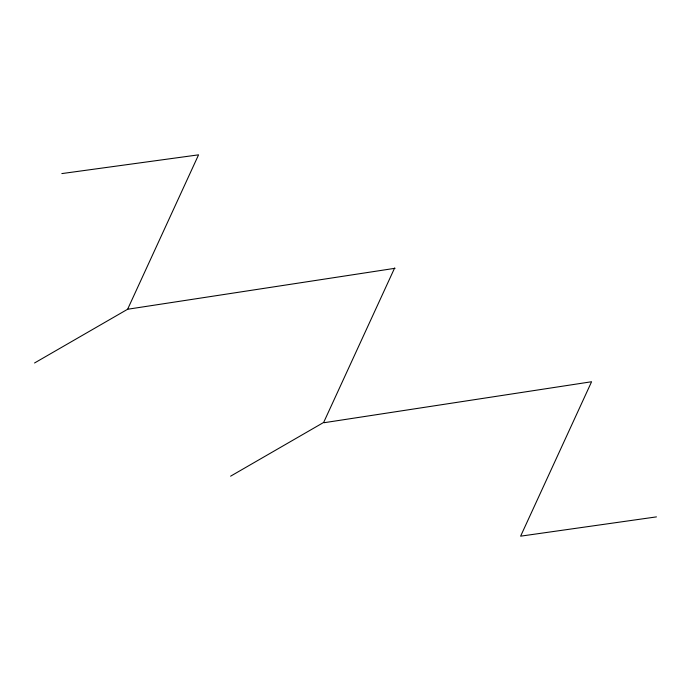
<?xml version="1.0" encoding="UTF-8"?>
<svg xmlns="http://www.w3.org/2000/svg" width="691" height="691" viewBox="0 0 691 691"><rect width="100%" height="100%" fill="white"/><g stroke="black" fill="none" stroke-linecap="round" stroke-linejoin="round"><path stroke-width="1.04" d="M34.55 362.982L127.61 309.257L198.567 154.836L61.827 173.588M394.621 268.03L323.656 422.443L230.604 476.177M127.61 309.257L395.071 268.289M324.114 422.711L591.582 381.743L520.617 536.164L656.45 516.885"/></g></svg>
